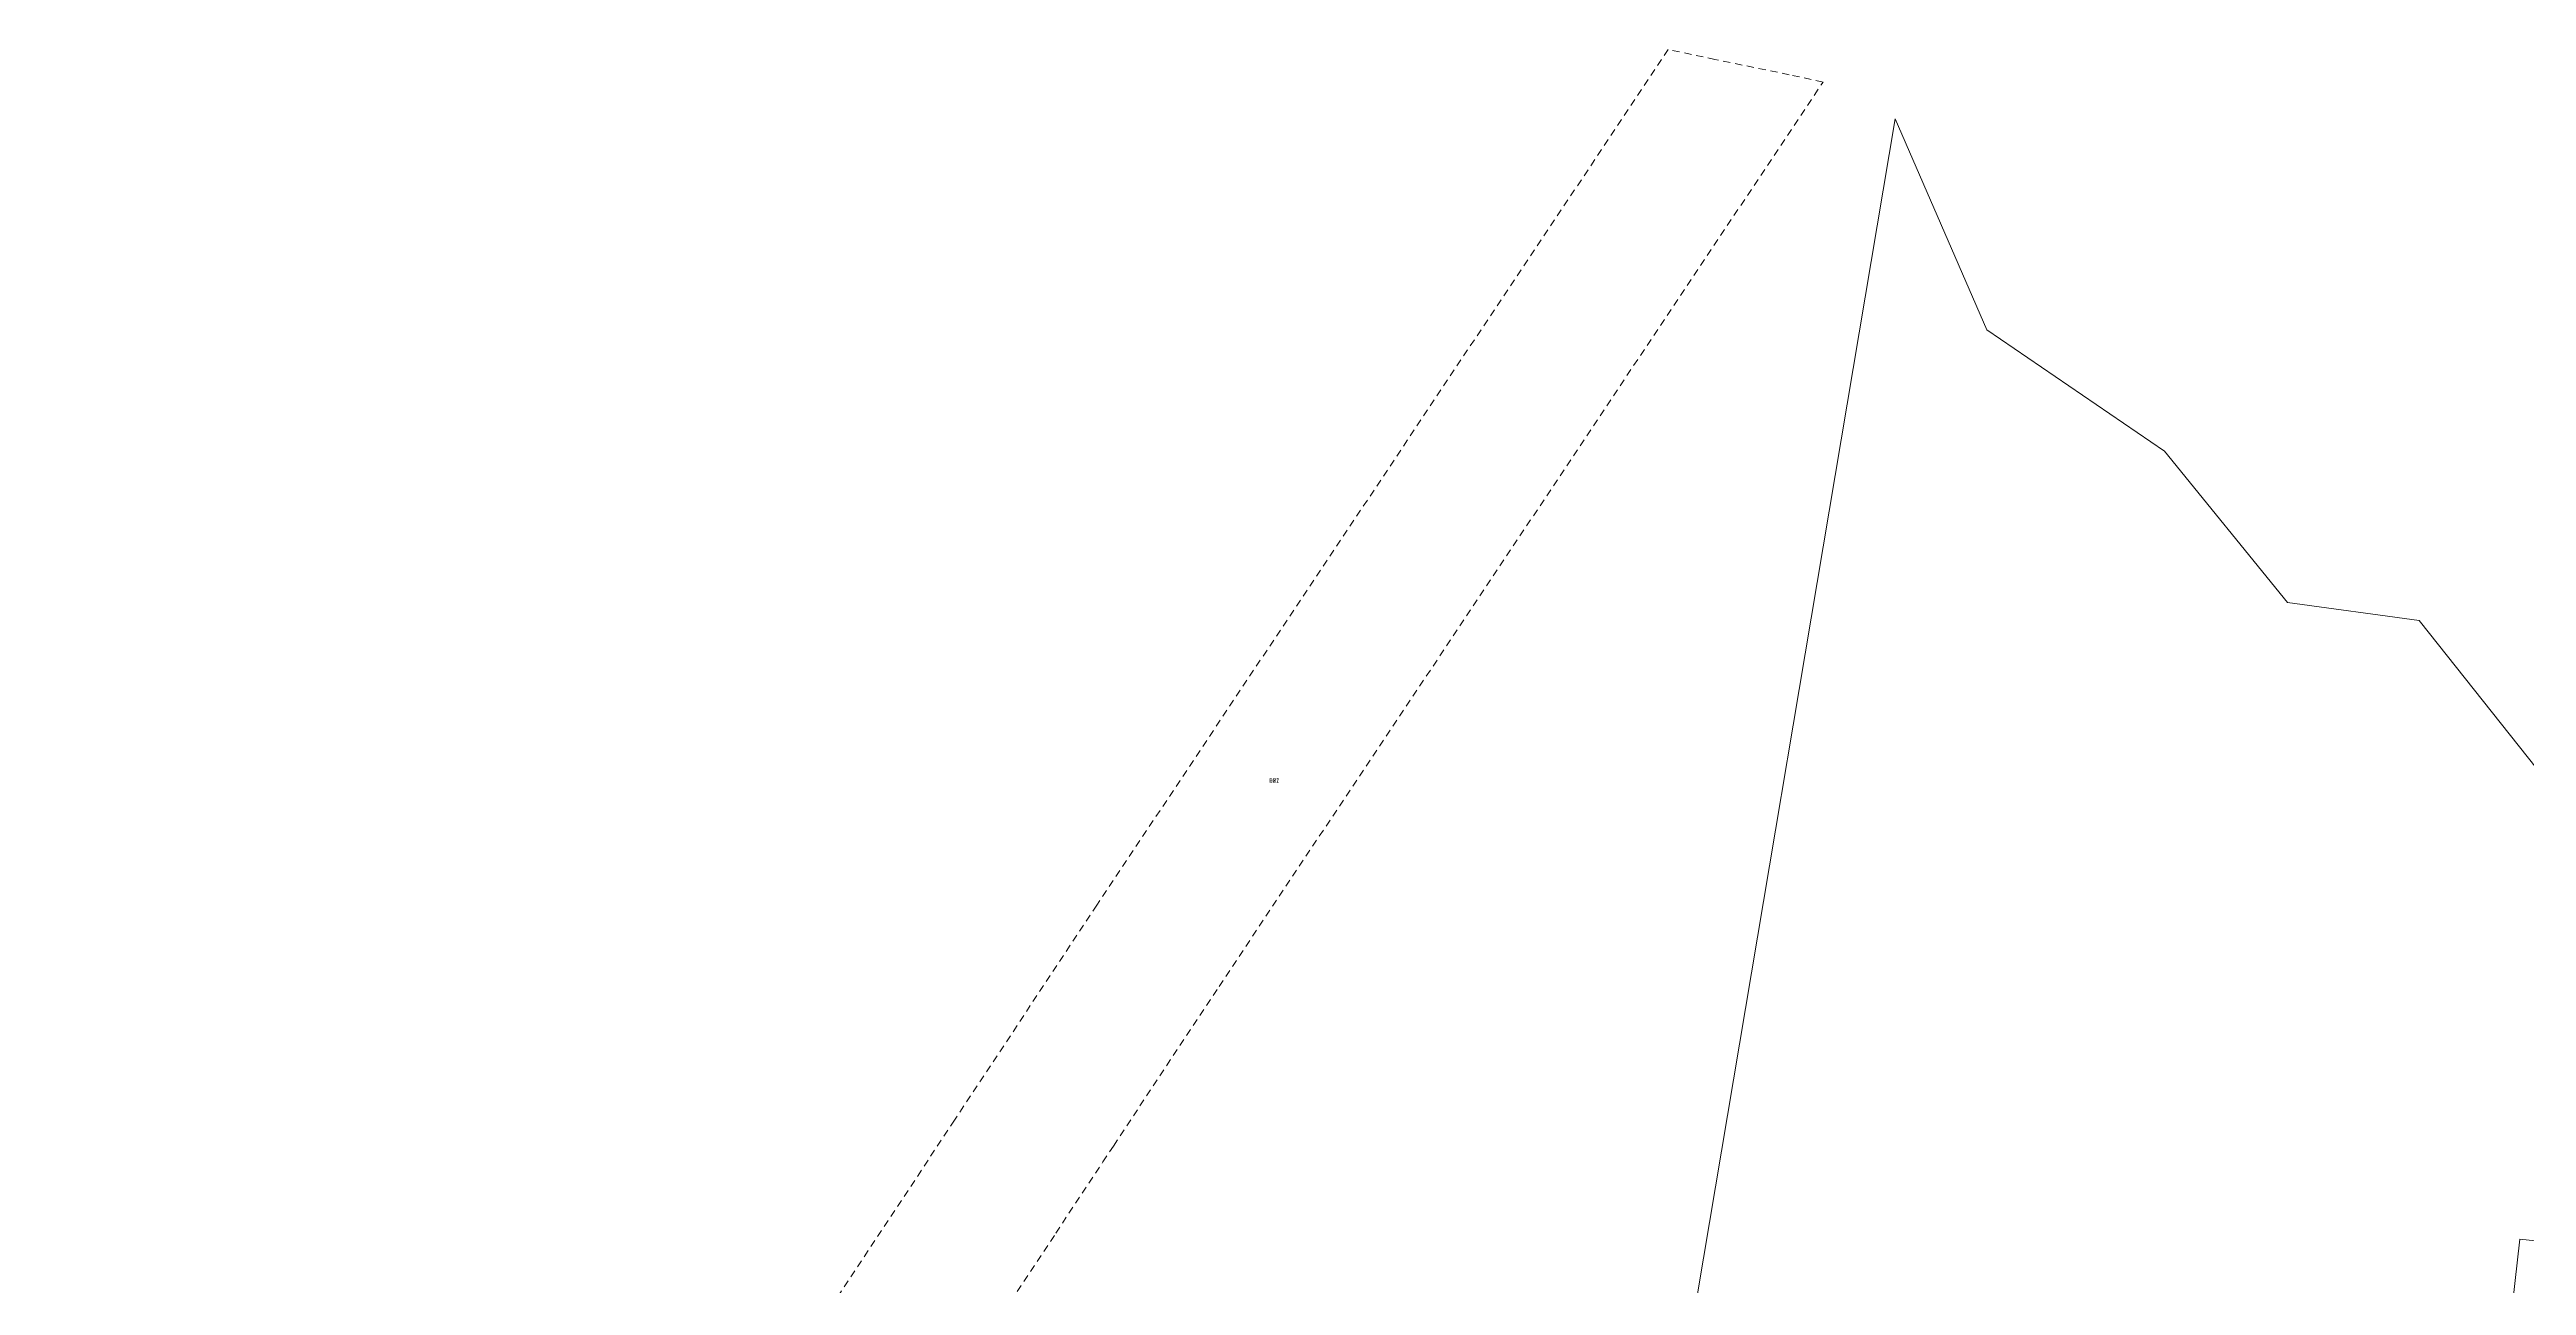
# Model space of a CAD drawing. Header units: metres. Extents: x 294464 to 297376, y 6182000 to 6185311.
# Drawn here: x 295549 to 296577, y 6184798 to 6185311 of the extents above; entities that cross this region are included whole.
import ezdxf

# ---------------------------------------------------------------- set-up
doc = ezdxf.new("R2010")
doc.units = ezdxf.units.M
doc.linetypes.add('Dash', pattern=[5, 3, -2])
doc.layers.add('Cadastre Easements_SP_EXT', color=9, linetype='Continuous', lineweight=5)
doc.layers.add('Cadastre Land Parcels_SP_EXT', color=9, linetype='Continuous', lineweight=5)
doc.layers.add('Mains_TR_EXT', color=7, linetype='Continuous')
doc.styles.get("Standard").update_dxf_attribs({"font": 'arial.ttf'})

msp = doc.modelspace()

# ---------------------------------------------------------------- linework, layer by layer
at = {"layer": 'Cadastre Easements_SP_EXT', "linetype": 'Dash'}
msp.add_lwpolyline([(295590.94807, 6184261.08505), (295772.964, 6184530.55798), (295825.88304, 6184608.90592), (295833.60907, 6184620.34499), (295894.27708, 6184710.16295), (295939.31493, 6184778.27091), (295966.35192, 6184819.16096), (295985.97494, 6184848.83504), (295990.32508, 6184855.41305), (296034.16297, 6184921.70906), (296284.97999, 6185297.23496), (296270.96095, 6185300.33796), (296240.11505, 6185306.65304), (296220.72207, 6185310.78094), (295983.3939, 6184955.45001), (295924.3619, 6184866.17803), (295871.79603, 6184786.6851), (295864.11999, 6184775.07701), (295843.59392, 6184744.03591), (295707.23995, 6184542.16693), (295548.5629, 6184307.24603), (295572.19803, 6184233.327), (295590.94807, 6184261.08505)], close=True, dxfattribs=at)
at = {"layer": 'Cadastre Land Parcels_SP_EXT', "linetype": 'Continuous'}
msp.add_lwpolyline([(296630.83604, 6184949.90297), (296532.51697, 6185073.65803), (296477.77796, 6185081.14298), (296426.69997, 6185143.94597), (296352.92801, 6185194.35996), (296314.95197, 6185282.06303), (296222.85797, 6184734.74), (296145.86496, 6184279.56996), (296132.75004, 6184187.05303), (296124.31004, 6184116.849), (296341.75403, 6184251.50898), (296382.46697, 6184276.72804), (296457.25396, 6184323.05602), (296523.16803, 6184363.88901), (296574.36402, 6184816.75904), (296619.458, 6184811.89297), (296630.83604, 6184949.90297)], close=True, dxfattribs=at)

# ---------------------------------------------------------------- texts
at = {"layer": 'Mains_TR_EXT'}
for s, p in [('981', (296055.04698, 6185006.308)), ('L77', (296055.04704, 6185006.30803))]:
    msp.add_text(s, height=1.8, dxfattribs=at).set_placement(p)

doc.saveas('drawing.dxf')
